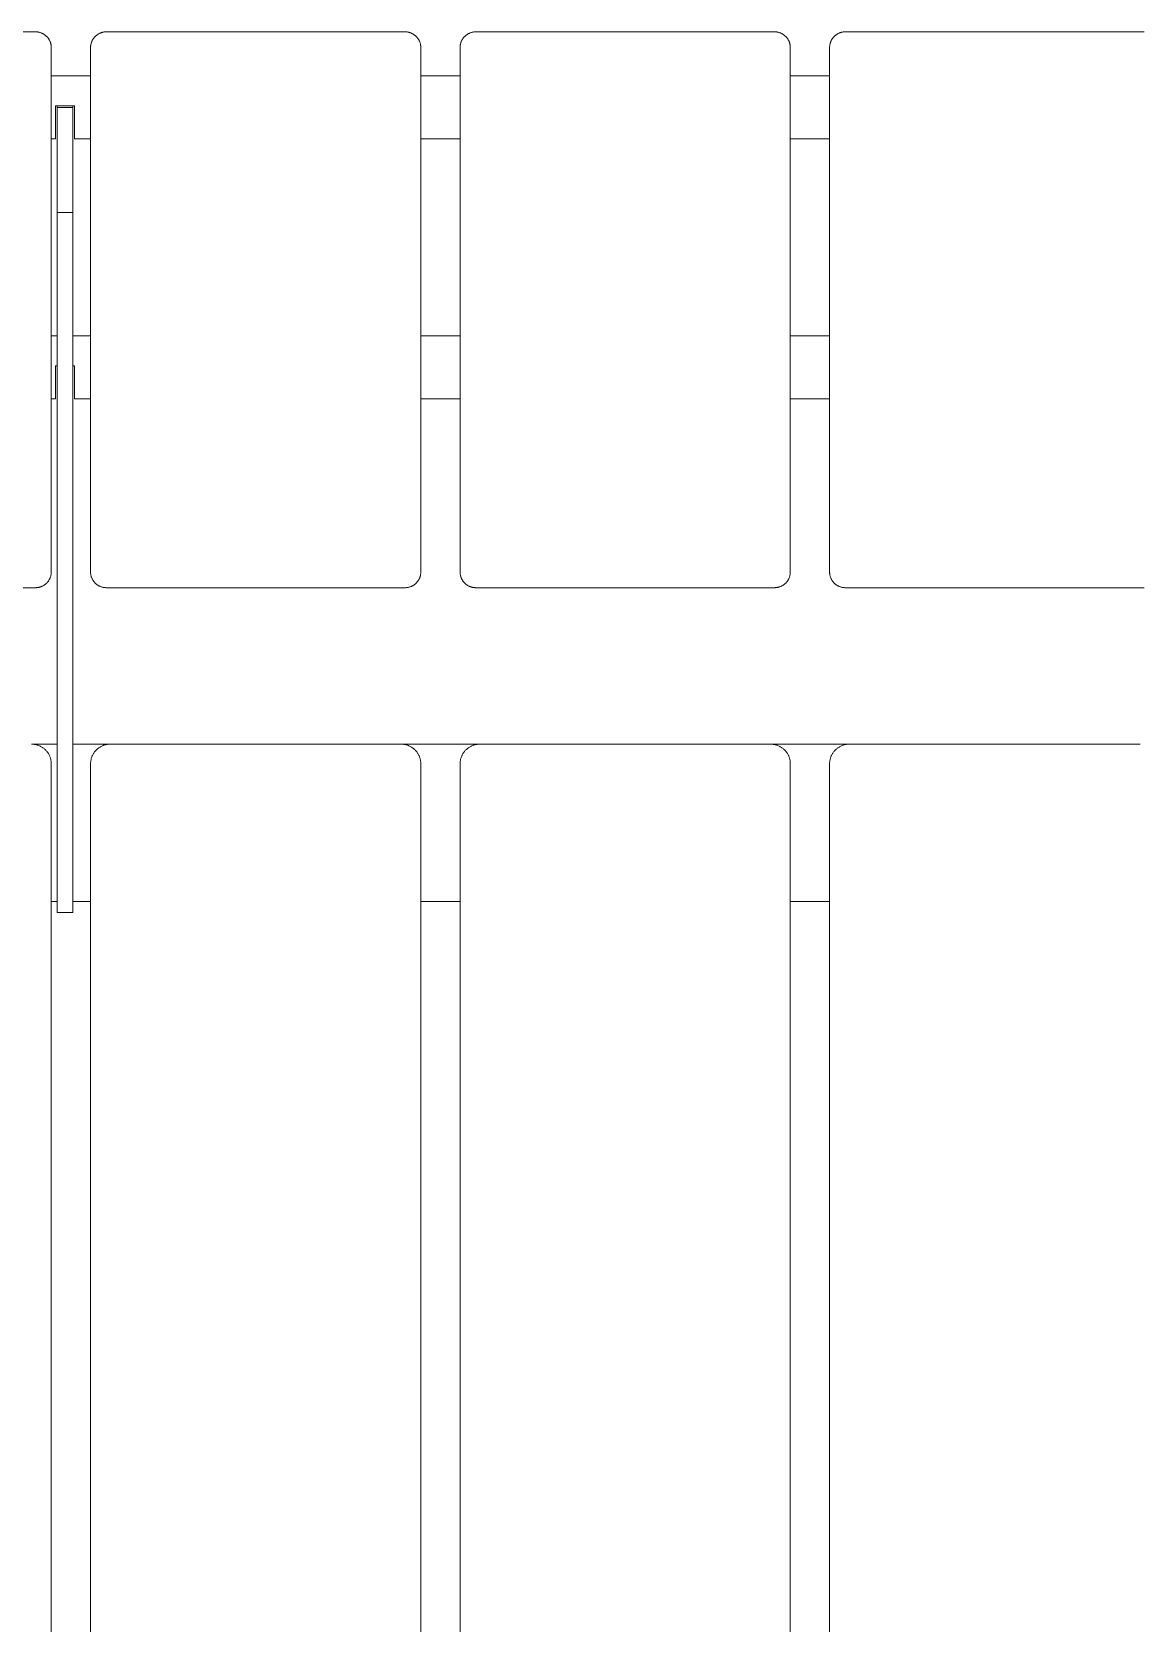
# Model space of a CAD drawing. Header units: millimetres. Extents: x -402 to 3954, y -41 to 3282.
# Drawn here: x 461.7 to 743.6, y 1479.3 to 1884.1 of the extents above; entities that cross this region are included whole.
import ezdxf

# ---------------------------------------------------------------- set-up
doc = ezdxf.new("R2010")
doc.units = ezdxf.units.MM
doc.layers.add('ZANO_R', color=7, linetype='Continuous', lineweight=0)

msp = doc.modelspace()

# ---------------------------------------------------------------- linework, layer by layer
at = {"layer": 'ZANO_R'}
for p, q in [((386.63, 1884.13), (462.63, 1884.13)), ((462.63, 1884.13), (462.77, 1884.13)), ((462.77, 1884.13), (462.9, 1884.12)), ((462.9, 1884.12), (463.04, 1884.11)), ((463.04, 1884.11), (463.18, 1884.1)), ((463.18, 1884.1), (463.31, 1884.07)), ((463.31, 1884.07), (463.45, 1884.05)), ((463.45, 1884.05), (463.58, 1884.02)), ((463.58, 1884.02), (463.71, 1883.98)), ((463.71, 1883.98), (463.84, 1883.94)), ((463.84, 1883.94), (463.97, 1883.9)), ((463.97, 1883.9), (464.1, 1883.85)), ((464.1, 1883.85), (464.23, 1883.8)), ((464.23, 1883.8), (464.35, 1883.74)), ((464.35, 1883.74), (464.47, 1883.68)), ((464.47, 1883.68), (464.59, 1883.62)), ((464.59, 1883.62), (464.71, 1883.55)), ((464.71, 1883.55), (464.83, 1883.48)), ((464.83, 1883.48), (464.94, 1883.4)), ((464.94, 1883.4), (465.05, 1883.32)), ((465.05, 1883.32), (465.16, 1883.24)), ((465.16, 1883.24), (465.26, 1883.15)), ((465.26, 1883.15), (465.36, 1883.06)), ((465.36, 1883.06), (465.46, 1882.96)), ((465.46, 1882.96), (465.55, 1882.86)), ((465.55, 1882.86), (465.65, 1882.76)), ((465.65, 1882.76), (465.73, 1882.66)), ((465.73, 1882.66), (465.82, 1882.55)), ((465.82, 1882.55), (465.9, 1882.44)), ((477.36, 1882.44), (477.44, 1882.55)), ((477.44, 1882.55), (477.53, 1882.66)), ((477.53, 1882.66), (477.62, 1882.76)), ((477.62, 1882.76), (477.71, 1882.86)), ((477.71, 1882.86), (477.8, 1882.96)), ((477.8, 1882.96), (477.9, 1883.06)), ((477.9, 1883.06), (478, 1883.15)), ((478, 1883.15), (478.11, 1883.24)), ((478.11, 1883.24), (478.21, 1883.32)), ((478.21, 1883.32), (478.32, 1883.4)), ((478.32, 1883.4), (478.44, 1883.48)), ((478.44, 1883.48), (478.55, 1883.55)), ((478.55, 1883.55), (478.67, 1883.62)), ((478.67, 1883.62), (478.79, 1883.68)), ((478.79, 1883.68), (478.91, 1883.74)), ((478.91, 1883.74), (479.04, 1883.8)), ((479.04, 1883.8), (479.16, 1883.85)), ((479.16, 1883.85), (479.29, 1883.9)), ((479.29, 1883.9), (479.42, 1883.94)), ((479.42, 1883.94), (479.55, 1883.98)), ((479.55, 1883.98), (479.68, 1884.02)), ((479.68, 1884.02), (479.82, 1884.05)), ((479.82, 1884.05), (479.95, 1884.07)), ((479.95, 1884.07), (480.09, 1884.1)), ((480.09, 1884.1), (480.22, 1884.11)), ((480.22, 1884.11), (480.36, 1884.12)), ((480.36, 1884.12), (480.49, 1884.13)), ((480.49, 1884.13), (480.63, 1884.13)), ((480.63, 1884.13), (556.63, 1884.13)), ((556.63, 1884.13), (556.77, 1884.13)), ((556.77, 1884.13), (556.9, 1884.12)), ((556.9, 1884.12), (557.04, 1884.11)), ((557.04, 1884.11), (557.18, 1884.1)), ((557.18, 1884.1), (557.31, 1884.07)), ((557.31, 1884.07), (557.45, 1884.05)), ((557.45, 1884.05), (557.58, 1884.02)), ((557.58, 1884.02), (557.71, 1883.98)), ((557.71, 1883.98), (557.84, 1883.94)), ((557.84, 1883.94), (557.97, 1883.9)), ((557.97, 1883.9), (558.1, 1883.85)), ((558.1, 1883.85), (558.23, 1883.8)), ((558.23, 1883.8), (558.35, 1883.74)), ((558.35, 1883.74), (558.47, 1883.68)), ((558.47, 1883.68), (558.59, 1883.62)), ((558.59, 1883.62), (558.71, 1883.55)), ((558.71, 1883.55), (558.83, 1883.48)), ((558.83, 1883.48), (558.94, 1883.4)), ((558.94, 1883.4), (559.05, 1883.32)), ((559.05, 1883.32), (559.16, 1883.24)), ((559.16, 1883.24), (559.26, 1883.15)), ((559.26, 1883.15), (559.36, 1883.06)), ((559.36, 1883.06), (559.46, 1882.96)), ((559.46, 1882.96), (559.55, 1882.86)), ((559.55, 1882.86), (559.65, 1882.76)), ((559.65, 1882.76), (559.73, 1882.66)), ((559.73, 1882.66), (559.82, 1882.55)), ((559.82, 1882.55), (559.9, 1882.44)), ((571.36, 1882.44), (571.44, 1882.55)), ((571.44, 1882.55), (571.53, 1882.66)), ((571.53, 1882.66), (571.62, 1882.76)), ((571.62, 1882.76), (571.71, 1882.86)), ((571.71, 1882.86), (571.8, 1882.96)), ((571.8, 1882.96), (571.9, 1883.06)), ((571.9, 1883.06), (572, 1883.15)), ((572, 1883.15), (572.11, 1883.24)), ((572.11, 1883.24), (572.21, 1883.32)), ((572.21, 1883.32), (572.32, 1883.4)), ((572.32, 1883.4), (572.44, 1883.48)), ((572.44, 1883.48), (572.55, 1883.55)), ((572.55, 1883.55), (572.67, 1883.62)), ((572.67, 1883.62), (572.79, 1883.68)), ((572.79, 1883.68), (572.91, 1883.74)), ((572.91, 1883.74), (573.04, 1883.8)), ((573.04, 1883.8), (573.16, 1883.85)), ((573.16, 1883.85), (573.29, 1883.9)), ((573.29, 1883.9), (573.42, 1883.94)), ((573.42, 1883.94), (573.55, 1883.98)), ((573.55, 1883.98), (573.68, 1884.02)), ((573.68, 1884.02), (573.82, 1884.05)), ((573.82, 1884.05), (573.95, 1884.07)), ((573.95, 1884.07), (574.09, 1884.1)), ((574.09, 1884.1), (574.22, 1884.11)), ((574.22, 1884.11), (574.36, 1884.12)), ((574.36, 1884.12), (574.49, 1884.13)), ((574.49, 1884.13), (574.63, 1884.13)), ((574.63, 1884.13), (650.63, 1884.13)), ((650.63, 1884.13), (650.77, 1884.13)), ((650.77, 1884.13), (650.9, 1884.12)), ((650.9, 1884.12), (651.04, 1884.11)), ((651.04, 1884.11), (651.18, 1884.1)), ((651.18, 1884.1), (651.31, 1884.07)), ((651.31, 1884.07), (651.45, 1884.05)), ((651.45, 1884.05), (651.58, 1884.02)), ((651.58, 1884.02), (651.71, 1883.98)), ((651.71, 1883.98), (651.84, 1883.94)), ((651.84, 1883.94), (651.97, 1883.9)), ((651.97, 1883.9), (652.1, 1883.85)), ((652.1, 1883.85), (652.23, 1883.8)), ((652.23, 1883.8), (652.35, 1883.74)), ((652.35, 1883.74), (652.47, 1883.68)), ((652.47, 1883.68), (652.59, 1883.62)), ((652.59, 1883.62), (652.71, 1883.55)), ((652.71, 1883.55), (652.83, 1883.48)), ((652.83, 1883.48), (652.94, 1883.4)), ((652.94, 1883.4), (653.05, 1883.32)), ((653.05, 1883.32), (653.16, 1883.24)), ((653.16, 1883.24), (653.26, 1883.15)), ((653.26, 1883.15), (653.36, 1883.06)), ((653.36, 1883.06), (653.46, 1882.96)), ((653.46, 1882.96), (653.55, 1882.86)), ((653.55, 1882.86), (653.65, 1882.76)), ((653.65, 1882.76), (653.73, 1882.66)), ((653.73, 1882.66), (653.82, 1882.55)), ((653.82, 1882.55), (653.9, 1882.44)), ((665.36, 1882.44), (665.44, 1882.55)), ((665.44, 1882.55), (665.53, 1882.66)), ((665.53, 1882.66), (665.62, 1882.76)), ((665.62, 1882.76), (665.71, 1882.86)), ((665.71, 1882.86), (665.8, 1882.96)), ((665.8, 1882.96), (665.9, 1883.06)), ((665.9, 1883.06), (666, 1883.15)), ((666, 1883.15), (666.11, 1883.24)), ((666.11, 1883.24), (666.21, 1883.32)), ((666.21, 1883.32), (666.32, 1883.4)), ((666.32, 1883.4), (666.44, 1883.48)), ((666.44, 1883.48), (666.55, 1883.55)), ((666.55, 1883.55), (666.67, 1883.62)), ((666.67, 1883.62), (666.79, 1883.68)), ((666.79, 1883.68), (666.91, 1883.74)), ((666.91, 1883.74), (667.04, 1883.8)), ((667.04, 1883.8), (667.16, 1883.85)), ((667.16, 1883.85), (667.29, 1883.9)), ((667.29, 1883.9), (667.42, 1883.94)), ((667.42, 1883.94), (667.55, 1883.98)), ((667.55, 1883.98), (667.68, 1884.02)), ((667.68, 1884.02), (667.82, 1884.05)), ((667.82, 1884.05), (667.95, 1884.07)), ((667.95, 1884.07), (668.09, 1884.1)), ((668.09, 1884.1), (668.22, 1884.11)), ((668.22, 1884.11), (668.36, 1884.12)), ((668.36, 1884.12), (668.49, 1884.13)), ((668.49, 1884.13), (668.63, 1884.13)), ((668.63, 1884.13), (744.63, 1884.13)), ((465.9, 1882.44), (465.98, 1882.33)), ((465.98, 1882.33), (466.05, 1882.21)), ((466.05, 1882.21), (466.12, 1882.09)), ((466.12, 1882.09), (466.18, 1881.97)), ((466.18, 1881.97), (466.24, 1881.85)), ((466.24, 1881.85), (466.3, 1881.73)), ((466.3, 1881.73), (466.35, 1881.6)), ((466.35, 1881.6), (466.4, 1881.47)), ((466.4, 1881.47), (466.44, 1881.34)), ((466.44, 1881.34), (466.48, 1881.21)), ((466.48, 1881.21), (466.52, 1881.08)), ((466.52, 1881.08), (466.55, 1880.95)), ((466.55, 1880.95), (466.57, 1880.81)), ((466.57, 1880.81), (466.59, 1880.68)), ((466.59, 1880.68), (466.61, 1880.54)), ((466.61, 1880.54), (466.62, 1880.41)), ((466.62, 1880.41), (466.63, 1880.27)), ((466.63, 1880.27), (466.63, 1880.13)), ((466.63, 1848.21), (466.63, 1880.13)), ((476.63, 1880.27), (476.64, 1880.41)), ((476.63, 1880.13), (476.63, 1880.27)), ((476.63, 1880.13), (476.63, 1848.21)), ((476.64, 1880.41), (476.65, 1880.54)), ((476.65, 1880.54), (476.67, 1880.68)), ((476.67, 1880.68), (476.69, 1880.81)), ((476.69, 1880.81), (476.72, 1880.95)), ((476.72, 1880.95), (476.75, 1881.08)), ((476.75, 1881.08), (476.78, 1881.21)), ((476.78, 1881.21), (476.82, 1881.34)), ((476.82, 1881.34), (476.86, 1881.47)), ((476.86, 1881.47), (476.91, 1881.6)), ((476.91, 1881.6), (476.96, 1881.73)), ((476.96, 1881.73), (477.02, 1881.85)), ((477.02, 1881.85), (477.08, 1881.97)), ((477.08, 1881.97), (477.14, 1882.09)), ((477.14, 1882.09), (477.21, 1882.21)), ((477.21, 1882.21), (477.29, 1882.33)), ((477.29, 1882.33), (477.36, 1882.44)), ((559.9, 1882.44), (559.98, 1882.33)), ((559.98, 1882.33), (560.05, 1882.21)), ((560.05, 1882.21), (560.12, 1882.09)), ((560.12, 1882.09), (560.18, 1881.97)), ((560.18, 1881.97), (560.24, 1881.85)), ((560.24, 1881.85), (560.3, 1881.73)), ((560.3, 1881.73), (560.35, 1881.6)), ((560.35, 1881.6), (560.4, 1881.47)), ((560.4, 1881.47), (560.44, 1881.34)), ((560.44, 1881.34), (560.48, 1881.21)), ((560.48, 1881.21), (560.52, 1881.08)), ((560.52, 1881.08), (560.55, 1880.95)), ((560.55, 1880.95), (560.57, 1880.81)), ((560.57, 1880.81), (560.59, 1880.68)), ((560.59, 1880.68), (560.61, 1880.54)), ((560.61, 1880.54), (560.62, 1880.41)), ((560.62, 1880.41), (560.63, 1880.27)), ((560.63, 1880.27), (560.63, 1880.13)), ((560.63, 1848.21), (560.63, 1880.13)), ((570.63, 1880.27), (570.64, 1880.41)), ((570.63, 1880.13), (570.63, 1880.27)), ((570.63, 1880.13), (570.63, 1848.21)), ((570.64, 1880.41), (570.65, 1880.54)), ((570.65, 1880.54), (570.67, 1880.68)), ((570.67, 1880.68), (570.69, 1880.81)), ((570.69, 1880.81), (570.72, 1880.95)), ((570.72, 1880.95), (570.75, 1881.08)), ((570.75, 1881.08), (570.78, 1881.21)), ((570.78, 1881.21), (570.82, 1881.34)), ((570.82, 1881.34), (570.86, 1881.47)), ((570.86, 1881.47), (570.91, 1881.6)), ((570.91, 1881.6), (570.96, 1881.73)), ((570.96, 1881.73), (571.02, 1881.85)), ((571.02, 1881.85), (571.08, 1881.97)), ((571.08, 1881.97), (571.14, 1882.09)), ((571.14, 1882.09), (571.21, 1882.21)), ((571.21, 1882.21), (571.29, 1882.33)), ((571.29, 1882.33), (571.36, 1882.44)), ((653.9, 1882.44), (653.98, 1882.33)), ((653.98, 1882.33), (654.05, 1882.21)), ((654.05, 1882.21), (654.12, 1882.09)), ((654.12, 1882.09), (654.18, 1881.97)), ((654.18, 1881.97), (654.24, 1881.85)), ((654.24, 1881.85), (654.3, 1881.73)), ((654.3, 1881.73), (654.35, 1881.6)), ((654.35, 1881.6), (654.4, 1881.47)), ((654.4, 1881.47), (654.44, 1881.34)), ((654.44, 1881.34), (654.48, 1881.21)), ((654.48, 1881.21), (654.52, 1881.08)), ((654.52, 1881.08), (654.55, 1880.95)), ((654.55, 1880.95), (654.57, 1880.81)), ((654.57, 1880.81), (654.59, 1880.68)), ((654.59, 1880.68), (654.61, 1880.54)), ((654.61, 1880.54), (654.62, 1880.41)), ((654.62, 1880.41), (654.63, 1880.27)), ((654.63, 1880.27), (654.63, 1880.13)), ((654.63, 1848.21), (654.63, 1880.13)), ((664.63, 1880.27), (664.64, 1880.41)), ((664.63, 1880.13), (664.63, 1880.27)), ((664.63, 1880.13), (664.63, 1848.21)), ((664.64, 1880.41), (664.65, 1880.54)), ((664.65, 1880.54), (664.67, 1880.68)), ((664.67, 1880.68), (664.69, 1880.81)), ((664.69, 1880.81), (664.72, 1880.95)), ((664.72, 1880.95), (664.75, 1881.08)), ((664.75, 1881.08), (664.78, 1881.21)), ((664.78, 1881.21), (664.82, 1881.34)), ((664.82, 1881.34), (664.86, 1881.47)), ((664.86, 1881.47), (664.91, 1881.6)), ((664.91, 1881.6), (664.96, 1881.73)), ((664.96, 1881.73), (665.02, 1881.85)), ((665.02, 1881.85), (665.08, 1881.97)), ((665.08, 1881.97), (665.14, 1882.09)), ((665.14, 1882.09), (665.21, 1882.21)), ((665.21, 1882.21), (665.29, 1882.33)), ((665.29, 1882.33), (665.36, 1882.44)), ((476.63, 1872.9), (466.63, 1872.9)), ((570.63, 1872.9), (560.63, 1872.9)), ((664.63, 1872.9), (654.63, 1872.9)), ((467.73, 1856.9), (467.73, 1865.3)), ((467.73, 1865.3), (472.53, 1865.3)), ((467.73, 1865.28), (472.53, 1865.28)), ((468.13, 1864.9), (468.13, 1865.28)), ((468.13, 1838.14), (468.13, 1864.9)), ((472.13, 1864.9), (468.13, 1864.9)), ((472.13, 1864.9), (472.13, 1865.28)), ((472.13, 1838.14), (472.13, 1864.9)), ((472.53, 1865.3), (472.53, 1856.9)), ((466.63, 1856.9), (467.73, 1856.9)), ((467.73, 1856.88), (466.63, 1856.88)), ((467.73, 1856.9), (467.73, 1856.88)), ((472.53, 1856.88), (472.53, 1856.9)), ((472.53, 1856.9), (476.63, 1856.9)), ((476.63, 1856.88), (472.53, 1856.88)), ((560.63, 1856.9), (570.63, 1856.9)), ((570.63, 1856.88), (560.63, 1856.88)), ((654.63, 1856.9), (664.63, 1856.9)), ((664.63, 1856.88), (654.63, 1856.88)), ((466.63, 1746.72), (466.63, 1848.21)), ((476.63, 1848.21), (476.63, 1746.72)), ((560.63, 1746.72), (560.63, 1848.21)), ((570.63, 1848.21), (570.63, 1746.72)), ((654.63, 1746.72), (654.63, 1848.21)), ((664.63, 1848.21), (664.63, 1746.72)), ((468.13, 1838.14), (472.13, 1838.14)), ((468.13, 1717.36), (468.13, 1838.14)), ((472.13, 1717.36), (472.13, 1838.14)), ((468.13, 1806.76), (466.63, 1806.76)), ((476.63, 1806.76), (472.13, 1806.76)), ((570.63, 1806.76), (560.63, 1806.76)), ((664.63, 1806.76), (654.63, 1806.76)), ((467.73, 1790.76), (467.73, 1799.16)), ((467.73, 1799.16), (468.13, 1799.16)), ((467.73, 1799.13), (468.13, 1799.13)), ((472.13, 1799.16), (472.53, 1799.16)), ((472.13, 1799.13), (472.53, 1799.13)), ((472.53, 1799.16), (472.53, 1790.76)), ((466.63, 1790.76), (467.73, 1790.76)), ((467.73, 1790.73), (466.63, 1790.73)), ((467.73, 1790.76), (467.73, 1790.73)), ((472.53, 1790.73), (472.53, 1790.76)), ((472.53, 1790.76), (476.63, 1790.76)), ((476.63, 1790.73), (472.53, 1790.73)), ((560.63, 1790.76), (570.63, 1790.76)), ((570.63, 1790.73), (560.63, 1790.73)), ((654.63, 1790.76), (664.63, 1790.76)), ((664.63, 1790.73), (654.63, 1790.73)), ((466.24, 1745), (466.18, 1744.88)), ((466.3, 1745.13), (466.24, 1745)), ((466.35, 1745.25), (466.3, 1745.13)), ((466.4, 1745.38), (466.35, 1745.25)), ((466.44, 1745.51), (466.4, 1745.38)), ((466.48, 1745.64), (466.44, 1745.51)), ((466.52, 1745.77), (466.48, 1745.64)), ((466.55, 1745.91), (466.52, 1745.77)), ((466.57, 1746.04), (466.55, 1745.91)), ((466.59, 1746.18), (466.57, 1746.04)), ((466.61, 1746.31), (466.59, 1746.18)), ((466.62, 1746.45), (466.61, 1746.31)), ((466.63, 1746.58), (466.62, 1746.45)), ((466.63, 1746.72), (466.63, 1746.58)), ((476.63, 1746.58), (476.63, 1746.72)), ((476.64, 1746.45), (476.63, 1746.58)), ((476.65, 1746.31), (476.64, 1746.45)), ((476.67, 1746.18), (476.65, 1746.31)), ((476.69, 1746.04), (476.67, 1746.18)), ((476.72, 1745.91), (476.69, 1746.04)), ((476.75, 1745.77), (476.72, 1745.91)), ((476.78, 1745.64), (476.75, 1745.77)), ((476.82, 1745.51), (476.78, 1745.64)), ((476.86, 1745.38), (476.82, 1745.51)), ((476.91, 1745.25), (476.86, 1745.38)), ((476.96, 1745.13), (476.91, 1745.25)), ((477.02, 1745), (476.96, 1745.13)), ((477.08, 1744.88), (477.02, 1745)), ((560.24, 1745), (560.18, 1744.88)), ((560.3, 1745.13), (560.24, 1745)), ((560.35, 1745.25), (560.3, 1745.13)), ((560.4, 1745.38), (560.35, 1745.25)), ((560.44, 1745.51), (560.4, 1745.38)), ((560.48, 1745.64), (560.44, 1745.51)), ((560.52, 1745.77), (560.48, 1745.64)), ((560.55, 1745.91), (560.52, 1745.77)), ((560.57, 1746.04), (560.55, 1745.91)), ((560.59, 1746.18), (560.57, 1746.04)), ((560.61, 1746.31), (560.59, 1746.18)), ((560.62, 1746.45), (560.61, 1746.31)), ((560.63, 1746.58), (560.62, 1746.45)), ((560.63, 1746.72), (560.63, 1746.58)), ((570.63, 1746.58), (570.63, 1746.72)), ((570.64, 1746.45), (570.63, 1746.58)), ((570.65, 1746.31), (570.64, 1746.45)), ((570.67, 1746.18), (570.65, 1746.31)), ((570.69, 1746.04), (570.67, 1746.18)), ((570.72, 1745.91), (570.69, 1746.04)), ((570.75, 1745.77), (570.72, 1745.91)), ((570.78, 1745.64), (570.75, 1745.77)), ((570.82, 1745.51), (570.78, 1745.64)), ((570.86, 1745.38), (570.82, 1745.51)), ((570.91, 1745.25), (570.86, 1745.38)), ((570.96, 1745.13), (570.91, 1745.25)), ((571.02, 1745), (570.96, 1745.13)), ((571.08, 1744.88), (571.02, 1745)), ((654.24, 1745), (654.18, 1744.88)), ((654.3, 1745.13), (654.24, 1745)), ((654.35, 1745.25), (654.3, 1745.13)), ((654.4, 1745.38), (654.35, 1745.25)), ((654.44, 1745.51), (654.4, 1745.38)), ((654.48, 1745.64), (654.44, 1745.51)), ((654.52, 1745.77), (654.48, 1745.64)), ((654.55, 1745.91), (654.52, 1745.77)), ((654.57, 1746.04), (654.55, 1745.91)), ((654.59, 1746.18), (654.57, 1746.04)), ((654.61, 1746.31), (654.59, 1746.18)), ((654.62, 1746.45), (654.61, 1746.31)), ((654.63, 1746.58), (654.62, 1746.45)), ((654.63, 1746.72), (654.63, 1746.58)), ((664.63, 1746.58), (664.63, 1746.72)), ((664.64, 1746.45), (664.63, 1746.58)), ((664.65, 1746.31), (664.64, 1746.45)), ((664.67, 1746.18), (664.65, 1746.31)), ((664.69, 1746.04), (664.67, 1746.18)), ((664.72, 1745.91), (664.69, 1746.04)), ((664.75, 1745.77), (664.72, 1745.91)), ((664.78, 1745.64), (664.75, 1745.77)), ((664.82, 1745.51), (664.78, 1745.64)), ((664.86, 1745.38), (664.82, 1745.51)), ((664.91, 1745.25), (664.86, 1745.38)), ((664.96, 1745.13), (664.91, 1745.25)), ((665.02, 1745), (664.96, 1745.13)), ((665.08, 1744.88), (665.02, 1745)), ((462.63, 1742.72), (386.63, 1742.72)), ((462.77, 1742.72), (462.63, 1742.72)), ((462.9, 1742.73), (462.77, 1742.72)), ((463.04, 1742.74), (462.9, 1742.73)), ((463.18, 1742.76), (463.04, 1742.74)), ((463.31, 1742.78), (463.18, 1742.76)), ((463.45, 1742.8), (463.31, 1742.78)), ((463.58, 1742.83), (463.45, 1742.8)), ((463.71, 1742.87), (463.58, 1742.83)), ((463.84, 1742.91), (463.71, 1742.87)), ((463.97, 1742.95), (463.84, 1742.91)), ((464.1, 1743), (463.97, 1742.95)), ((464.23, 1743.05), (464.1, 1743)), ((464.35, 1743.11), (464.23, 1743.05)), ((464.47, 1743.17), (464.35, 1743.11)), ((464.59, 1743.23), (464.47, 1743.17)), ((464.71, 1743.3), (464.59, 1743.23)), ((464.83, 1743.38), (464.71, 1743.3)), ((464.94, 1743.45), (464.83, 1743.38)), ((465.05, 1743.53), (464.94, 1743.45)), ((465.16, 1743.62), (465.05, 1743.53)), ((465.26, 1743.71), (465.16, 1743.62)), ((465.36, 1743.8), (465.26, 1743.71)), ((465.46, 1743.89), (465.36, 1743.8)), ((465.55, 1743.99), (465.46, 1743.89)), ((465.65, 1744.09), (465.55, 1743.99)), ((465.73, 1744.2), (465.65, 1744.09)), ((465.82, 1744.3), (465.73, 1744.2)), ((465.9, 1744.41), (465.82, 1744.3)), ((465.98, 1744.53), (465.9, 1744.41)), ((466.05, 1744.64), (465.98, 1744.53)), ((466.12, 1744.76), (466.05, 1744.64)), ((466.18, 1744.88), (466.12, 1744.76)), ((477.14, 1744.76), (477.08, 1744.88)), ((477.21, 1744.64), (477.14, 1744.76)), ((477.29, 1744.53), (477.21, 1744.64)), ((477.36, 1744.41), (477.29, 1744.53)), ((477.44, 1744.3), (477.36, 1744.41)), ((477.53, 1744.2), (477.44, 1744.3)), ((477.62, 1744.09), (477.53, 1744.2)), ((477.71, 1743.99), (477.62, 1744.09)), ((477.8, 1743.89), (477.71, 1743.99)), ((477.9, 1743.8), (477.8, 1743.89)), ((478, 1743.71), (477.9, 1743.8)), ((478.11, 1743.62), (478, 1743.71)), ((478.21, 1743.53), (478.11, 1743.62)), ((478.32, 1743.45), (478.21, 1743.53)), ((478.44, 1743.38), (478.32, 1743.45)), ((478.55, 1743.3), (478.44, 1743.38)), ((478.67, 1743.23), (478.55, 1743.3)), ((478.79, 1743.17), (478.67, 1743.23)), ((478.91, 1743.11), (478.79, 1743.17)), ((479.04, 1743.05), (478.91, 1743.11)), ((479.16, 1743), (479.04, 1743.05)), ((479.29, 1742.95), (479.16, 1743)), ((479.42, 1742.91), (479.29, 1742.95)), ((479.55, 1742.87), (479.42, 1742.91)), ((479.68, 1742.83), (479.55, 1742.87)), ((479.82, 1742.8), (479.68, 1742.83)), ((479.95, 1742.78), (479.82, 1742.8)), ((480.09, 1742.76), (479.95, 1742.78)), ((480.22, 1742.74), (480.09, 1742.76)), ((480.36, 1742.73), (480.22, 1742.74)), ((480.49, 1742.72), (480.36, 1742.73)), ((480.63, 1742.72), (480.49, 1742.72)), ((556.63, 1742.72), (480.63, 1742.72)), ((556.77, 1742.72), (556.63, 1742.72)), ((556.9, 1742.73), (556.77, 1742.72)), ((557.04, 1742.74), (556.9, 1742.73)), ((557.18, 1742.76), (557.04, 1742.74)), ((557.31, 1742.78), (557.18, 1742.76)), ((557.45, 1742.8), (557.31, 1742.78)), ((557.58, 1742.83), (557.45, 1742.8)), ((557.71, 1742.87), (557.58, 1742.83)), ((557.84, 1742.91), (557.71, 1742.87)), ((557.97, 1742.95), (557.84, 1742.91)), ((558.1, 1743), (557.97, 1742.95)), ((558.23, 1743.05), (558.1, 1743)), ((558.35, 1743.11), (558.23, 1743.05)), ((558.47, 1743.17), (558.35, 1743.11)), ((558.59, 1743.23), (558.47, 1743.17)), ((558.71, 1743.3), (558.59, 1743.23)), ((558.83, 1743.38), (558.71, 1743.3)), ((558.94, 1743.45), (558.83, 1743.38)), ((559.05, 1743.53), (558.94, 1743.45)), ((559.16, 1743.62), (559.05, 1743.53)), ((559.26, 1743.71), (559.16, 1743.62)), ((559.36, 1743.8), (559.26, 1743.71)), ((559.46, 1743.89), (559.36, 1743.8)), ((559.55, 1743.99), (559.46, 1743.89)), ((559.65, 1744.09), (559.55, 1743.99)), ((559.73, 1744.2), (559.65, 1744.09)), ((559.82, 1744.3), (559.73, 1744.2)), ((559.9, 1744.41), (559.82, 1744.3)), ((559.98, 1744.53), (559.9, 1744.41)), ((560.05, 1744.64), (559.98, 1744.53)), ((560.12, 1744.76), (560.05, 1744.64)), ((560.18, 1744.88), (560.12, 1744.76)), ((571.14, 1744.76), (571.08, 1744.88)), ((571.21, 1744.64), (571.14, 1744.76)), ((571.29, 1744.53), (571.21, 1744.64)), ((571.36, 1744.41), (571.29, 1744.53)), ((571.44, 1744.3), (571.36, 1744.41)), ((571.53, 1744.2), (571.44, 1744.3)), ((571.62, 1744.09), (571.53, 1744.2)), ((571.71, 1743.99), (571.62, 1744.09)), ((571.8, 1743.89), (571.71, 1743.99)), ((571.9, 1743.8), (571.8, 1743.89)), ((572, 1743.71), (571.9, 1743.8)), ((572.11, 1743.62), (572, 1743.71)), ((572.21, 1743.53), (572.11, 1743.62)), ((572.32, 1743.45), (572.21, 1743.53)), ((572.44, 1743.38), (572.32, 1743.45)), ((572.55, 1743.3), (572.44, 1743.38)), ((572.67, 1743.23), (572.55, 1743.3)), ((572.79, 1743.17), (572.67, 1743.23)), ((572.91, 1743.11), (572.79, 1743.17)), ((573.04, 1743.05), (572.91, 1743.11)), ((573.16, 1743), (573.04, 1743.05)), ((573.29, 1742.95), (573.16, 1743)), ((573.42, 1742.91), (573.29, 1742.95)), ((573.55, 1742.87), (573.42, 1742.91)), ((573.68, 1742.83), (573.55, 1742.87)), ((573.82, 1742.8), (573.68, 1742.83)), ((573.95, 1742.78), (573.82, 1742.8)), ((574.09, 1742.76), (573.95, 1742.78)), ((574.22, 1742.74), (574.09, 1742.76)), ((574.36, 1742.73), (574.22, 1742.74)), ((574.49, 1742.72), (574.36, 1742.73)), ((574.63, 1742.72), (574.49, 1742.72)), ((650.63, 1742.72), (574.63, 1742.72)), ((650.77, 1742.72), (650.63, 1742.72)), ((650.9, 1742.73), (650.77, 1742.72)), ((651.04, 1742.74), (650.9, 1742.73)), ((651.18, 1742.76), (651.04, 1742.74)), ((651.31, 1742.78), (651.18, 1742.76)), ((651.45, 1742.8), (651.31, 1742.78)), ((651.58, 1742.83), (651.45, 1742.8)), ((651.71, 1742.87), (651.58, 1742.83)), ((651.84, 1742.91), (651.71, 1742.87)), ((651.97, 1742.95), (651.84, 1742.91)), ((652.1, 1743), (651.97, 1742.95)), ((652.23, 1743.05), (652.1, 1743)), ((652.35, 1743.11), (652.23, 1743.05)), ((652.47, 1743.17), (652.35, 1743.11)), ((652.59, 1743.23), (652.47, 1743.17)), ((652.71, 1743.3), (652.59, 1743.23)), ((652.83, 1743.38), (652.71, 1743.3)), ((652.94, 1743.45), (652.83, 1743.38)), ((653.05, 1743.53), (652.94, 1743.45)), ((653.16, 1743.62), (653.05, 1743.53)), ((653.26, 1743.71), (653.16, 1743.62)), ((653.36, 1743.8), (653.26, 1743.71)), ((653.46, 1743.89), (653.36, 1743.8)), ((653.55, 1743.99), (653.46, 1743.89)), ((653.65, 1744.09), (653.55, 1743.99)), ((653.73, 1744.2), (653.65, 1744.09)), ((653.82, 1744.3), (653.73, 1744.2)), ((653.9, 1744.41), (653.82, 1744.3)), ((653.98, 1744.53), (653.9, 1744.41)), ((654.05, 1744.64), (653.98, 1744.53)), ((654.12, 1744.76), (654.05, 1744.64)), ((654.18, 1744.88), (654.12, 1744.76)), ((665.14, 1744.76), (665.08, 1744.88)), ((665.21, 1744.64), (665.14, 1744.76)), ((665.29, 1744.53), (665.21, 1744.64)), ((665.36, 1744.41), (665.29, 1744.53)), ((665.44, 1744.3), (665.36, 1744.41)), ((665.53, 1744.2), (665.44, 1744.3)), ((665.62, 1744.09), (665.53, 1744.2)), ((665.71, 1743.99), (665.62, 1744.09)), ((665.8, 1743.89), (665.71, 1743.99)), ((665.9, 1743.8), (665.8, 1743.89)), ((666, 1743.71), (665.9, 1743.8)), ((666.11, 1743.62), (666, 1743.71)), ((666.21, 1743.53), (666.11, 1743.62)), ((666.32, 1743.45), (666.21, 1743.53)), ((666.44, 1743.38), (666.32, 1743.45)), ((666.55, 1743.3), (666.44, 1743.38)), ((666.67, 1743.23), (666.55, 1743.3)), ((666.79, 1743.17), (666.67, 1743.23)), ((666.91, 1743.11), (666.79, 1743.17)), ((667.04, 1743.05), (666.91, 1743.11)), ((667.16, 1743), (667.04, 1743.05)), ((667.29, 1742.95), (667.16, 1743)), ((667.42, 1742.91), (667.29, 1742.95)), ((667.55, 1742.87), (667.42, 1742.91)), ((667.68, 1742.83), (667.55, 1742.87)), ((667.82, 1742.8), (667.68, 1742.83)), ((667.95, 1742.78), (667.82, 1742.8)), ((668.09, 1742.76), (667.95, 1742.78)), ((668.22, 1742.74), (668.09, 1742.76)), ((668.36, 1742.73), (668.22, 1742.74)), ((668.49, 1742.72), (668.36, 1742.73)), ((668.63, 1742.72), (668.49, 1742.72)), ((744.63, 1742.72), (668.63, 1742.72)), ((468.13, 1712.64), (468.13, 1717.36)), ((472.13, 1712.64), (472.13, 1717.36)), ((468.13, 1686.26), (468.13, 1712.64)), ((472.13, 1686.26), (472.13, 1712.64)), ((461.8, 1702.9), (461.63, 1702.91)), ((468.13, 1702.91), (461.74, 1702.91)), ((461.97, 1702.89), (461.8, 1702.9)), ((462.14, 1702.88), (461.97, 1702.89)), ((462.31, 1702.86), (462.14, 1702.88)), ((462.48, 1702.83), (462.31, 1702.86)), ((462.65, 1702.8), (462.48, 1702.83)), ((462.82, 1702.76), (462.65, 1702.8)), ((462.98, 1702.72), (462.82, 1702.76)), ((463.14, 1702.67), (462.98, 1702.72)), ((463.31, 1702.62), (463.14, 1702.67)), ((463.47, 1702.56), (463.31, 1702.62)), ((463.62, 1702.49), (463.47, 1702.56)), ((463.78, 1702.42), (463.62, 1702.49)), ((463.93, 1702.34), (463.78, 1702.42)), ((464.08, 1702.26), (463.93, 1702.34)), ((464.23, 1702.18), (464.08, 1702.26)), ((464.37, 1702.09), (464.23, 1702.18)), ((464.51, 1701.99), (464.37, 1702.09)), ((464.65, 1701.89), (464.51, 1701.99)), ((464.79, 1701.78), (464.65, 1701.89)), ((464.92, 1701.67), (464.79, 1701.78)), ((465.04, 1701.56), (464.92, 1701.67)), ((465.17, 1701.44), (465.04, 1701.56)), ((465.29, 1701.32), (465.17, 1701.44)), ((465.4, 1701.19), (465.29, 1701.32)), ((465.51, 1701.06), (465.4, 1701.19)), ((465.62, 1700.93), (465.51, 1701.06)), ((465.72, 1700.79), (465.62, 1700.93)), ((465.81, 1700.65), (465.72, 1700.79)), ((465.9, 1700.5), (465.81, 1700.65)), ((465.99, 1700.36), (465.9, 1700.5)), ((481.52, 1702.91), (472.13, 1702.91)), ((477.27, 1700.36), (477.36, 1700.5)), ((477.36, 1700.5), (477.45, 1700.65)), ((477.45, 1700.65), (477.55, 1700.79)), ((477.55, 1700.79), (477.65, 1700.93)), ((477.65, 1700.93), (477.75, 1701.06)), ((477.75, 1701.06), (477.86, 1701.19)), ((477.86, 1701.19), (477.98, 1701.32)), ((477.98, 1701.32), (478.1, 1701.44)), ((478.1, 1701.44), (478.22, 1701.56)), ((478.22, 1701.56), (478.35, 1701.67)), ((478.35, 1701.67), (478.48, 1701.78)), ((478.48, 1701.78), (478.61, 1701.89)), ((478.61, 1701.89), (478.75, 1701.99)), ((478.75, 1701.99), (478.89, 1702.09)), ((478.89, 1702.09), (479.03, 1702.18)), ((479.03, 1702.18), (479.18, 1702.26)), ((479.18, 1702.26), (479.33, 1702.34)), ((479.33, 1702.34), (479.48, 1702.42)), ((479.48, 1702.42), (479.64, 1702.49)), ((479.64, 1702.49), (479.8, 1702.56)), ((479.8, 1702.56), (479.96, 1702.62)), ((479.96, 1702.62), (480.12, 1702.67)), ((480.12, 1702.67), (480.28, 1702.72)), ((480.28, 1702.72), (480.45, 1702.76)), ((480.45, 1702.76), (480.61, 1702.8)), ((480.61, 1702.8), (480.78, 1702.83)), ((480.78, 1702.83), (480.95, 1702.86)), ((480.95, 1702.86), (481.12, 1702.88)), ((481.12, 1702.88), (481.29, 1702.89)), ((481.29, 1702.89), (481.46, 1702.9)), ((481.46, 1702.9), (481.63, 1702.91)), ((555.63, 1702.91), (481.63, 1702.91)), ((555.8, 1702.9), (555.63, 1702.91)), ((575.52, 1702.91), (555.74, 1702.91)), ((555.97, 1702.89), (555.8, 1702.9)), ((556.14, 1702.88), (555.97, 1702.89)), ((556.31, 1702.86), (556.14, 1702.88)), ((556.48, 1702.83), (556.31, 1702.86)), ((556.65, 1702.8), (556.48, 1702.83)), ((556.82, 1702.76), (556.65, 1702.8)), ((556.98, 1702.72), (556.82, 1702.76)), ((557.14, 1702.67), (556.98, 1702.72)), ((557.31, 1702.62), (557.14, 1702.67)), ((557.47, 1702.56), (557.31, 1702.62)), ((557.62, 1702.49), (557.47, 1702.56)), ((557.78, 1702.42), (557.62, 1702.49)), ((557.93, 1702.34), (557.78, 1702.42)), ((558.08, 1702.26), (557.93, 1702.34)), ((558.23, 1702.18), (558.08, 1702.26)), ((558.37, 1702.09), (558.23, 1702.18)), ((558.51, 1701.99), (558.37, 1702.09)), ((558.65, 1701.89), (558.51, 1701.99)), ((558.79, 1701.78), (558.65, 1701.89)), ((558.92, 1701.67), (558.79, 1701.78)), ((559.04, 1701.56), (558.92, 1701.67)), ((559.17, 1701.44), (559.04, 1701.56)), ((559.29, 1701.32), (559.17, 1701.44)), ((559.4, 1701.19), (559.29, 1701.32)), ((559.51, 1701.06), (559.4, 1701.19)), ((559.62, 1700.93), (559.51, 1701.06)), ((559.72, 1700.79), (559.62, 1700.93)), ((559.81, 1700.65), (559.72, 1700.79)), ((559.9, 1700.5), (559.81, 1700.65)), ((559.99, 1700.36), (559.9, 1700.5)), ((571.27, 1700.36), (571.36, 1700.5)), ((571.36, 1700.5), (571.45, 1700.65)), ((571.45, 1700.65), (571.55, 1700.79)), ((571.55, 1700.79), (571.65, 1700.93)), ((571.65, 1700.93), (571.75, 1701.06)), ((571.75, 1701.06), (571.86, 1701.19)), ((571.86, 1701.19), (571.98, 1701.32)), ((571.98, 1701.32), (572.1, 1701.44)), ((572.1, 1701.44), (572.22, 1701.56)), ((572.22, 1701.56), (572.35, 1701.67)), ((572.35, 1701.67), (572.48, 1701.78)), ((572.48, 1701.78), (572.61, 1701.89)), ((572.61, 1701.89), (572.75, 1701.99)), ((572.75, 1701.99), (572.89, 1702.09)), ((572.89, 1702.09), (573.03, 1702.18)), ((573.03, 1702.18), (573.18, 1702.26)), ((573.18, 1702.26), (573.33, 1702.34)), ((573.33, 1702.34), (573.48, 1702.42)), ((573.48, 1702.42), (573.64, 1702.49)), ((573.64, 1702.49), (573.8, 1702.56)), ((573.8, 1702.56), (573.96, 1702.62)), ((573.96, 1702.62), (574.12, 1702.67)), ((574.12, 1702.67), (574.28, 1702.72)), ((574.28, 1702.72), (574.45, 1702.76)), ((574.45, 1702.76), (574.61, 1702.8)), ((574.61, 1702.8), (574.78, 1702.83)), ((574.78, 1702.83), (574.95, 1702.86)), ((574.95, 1702.86), (575.12, 1702.88)), ((575.12, 1702.88), (575.29, 1702.89)), ((575.29, 1702.89), (575.46, 1702.9)), ((575.46, 1702.9), (575.63, 1702.91)), ((649.63, 1702.91), (575.63, 1702.91)), ((649.8, 1702.9), (649.63, 1702.91)), ((669.52, 1702.91), (649.74, 1702.91)), ((649.97, 1702.89), (649.8, 1702.9)), ((650.14, 1702.88), (649.97, 1702.89)), ((650.31, 1702.86), (650.14, 1702.88)), ((650.48, 1702.83), (650.31, 1702.86)), ((650.65, 1702.8), (650.48, 1702.83)), ((650.82, 1702.76), (650.65, 1702.8)), ((650.98, 1702.72), (650.82, 1702.76)), ((651.14, 1702.67), (650.98, 1702.72)), ((651.31, 1702.62), (651.14, 1702.67)), ((651.47, 1702.56), (651.31, 1702.62)), ((651.62, 1702.49), (651.47, 1702.56)), ((651.78, 1702.42), (651.62, 1702.49)), ((651.93, 1702.34), (651.78, 1702.42)), ((652.08, 1702.26), (651.93, 1702.34)), ((652.23, 1702.18), (652.08, 1702.26)), ((652.37, 1702.09), (652.23, 1702.18)), ((652.51, 1701.99), (652.37, 1702.09)), ((652.65, 1701.89), (652.51, 1701.99)), ((652.79, 1701.78), (652.65, 1701.89)), ((652.92, 1701.67), (652.79, 1701.78)), ((653.04, 1701.56), (652.92, 1701.67)), ((653.17, 1701.44), (653.04, 1701.56)), ((653.29, 1701.32), (653.17, 1701.44)), ((653.4, 1701.19), (653.29, 1701.32)), ((653.51, 1701.06), (653.4, 1701.19)), ((653.62, 1700.93), (653.51, 1701.06)), ((653.72, 1700.79), (653.62, 1700.93)), ((653.81, 1700.65), (653.72, 1700.79)), ((653.9, 1700.5), (653.81, 1700.65)), ((653.99, 1700.36), (653.9, 1700.5)), ((665.27, 1700.36), (665.36, 1700.5)), ((665.36, 1700.5), (665.45, 1700.65)), ((665.45, 1700.65), (665.55, 1700.79)), ((665.55, 1700.79), (665.65, 1700.93)), ((665.65, 1700.93), (665.75, 1701.06)), ((665.75, 1701.06), (665.86, 1701.19)), ((665.86, 1701.19), (665.98, 1701.32)), ((665.98, 1701.32), (666.1, 1701.44)), ((666.1, 1701.44), (666.22, 1701.56)), ((666.22, 1701.56), (666.35, 1701.67)), ((666.35, 1701.67), (666.48, 1701.78)), ((666.48, 1701.78), (666.61, 1701.89)), ((666.61, 1701.89), (666.75, 1701.99)), ((666.75, 1701.99), (666.89, 1702.09)), ((666.89, 1702.09), (667.03, 1702.18)), ((667.03, 1702.18), (667.18, 1702.26)), ((667.18, 1702.26), (667.33, 1702.34)), ((667.33, 1702.34), (667.48, 1702.42)), ((667.48, 1702.42), (667.64, 1702.49)), ((667.64, 1702.49), (667.8, 1702.56)), ((667.8, 1702.56), (667.96, 1702.62)), ((667.96, 1702.62), (668.12, 1702.67)), ((668.12, 1702.67), (668.28, 1702.72)), ((668.28, 1702.72), (668.45, 1702.76)), ((668.45, 1702.76), (668.61, 1702.8)), ((668.61, 1702.8), (668.78, 1702.83)), ((668.78, 1702.83), (668.95, 1702.86)), ((668.95, 1702.86), (669.12, 1702.88)), ((669.12, 1702.88), (669.29, 1702.89)), ((669.29, 1702.89), (669.46, 1702.9)), ((669.46, 1702.9), (669.63, 1702.91)), ((743.63, 1702.91), (669.63, 1702.91)), ((466.07, 1700.21), (465.99, 1700.36)), ((466.15, 1700.05), (466.07, 1700.21)), ((466.22, 1699.9), (466.15, 1700.05)), ((466.28, 1699.74), (466.22, 1699.9)), ((466.34, 1699.58), (466.28, 1699.74)), ((466.4, 1699.42), (466.34, 1699.58)), ((466.45, 1699.25), (466.4, 1699.42)), ((466.49, 1699.09), (466.45, 1699.25)), ((466.53, 1698.92), (466.49, 1699.09)), ((466.56, 1698.75), (466.53, 1698.92)), ((466.58, 1698.59), (466.56, 1698.75)), ((466.61, 1698.42), (466.58, 1698.59)), ((466.62, 1698.25), (466.61, 1698.42)), ((466.63, 1698.08), (466.62, 1698.25)), ((466.63, 1697.91), (466.63, 1698.08)), ((466.63, 1697.91), (466.63, 1257.91)), ((476.63, 1698.08), (476.64, 1698.25)), ((476.63, 1697.91), (476.63, 1698.08)), ((476.63, 1257.91), (476.63, 1697.91)), ((476.64, 1698.25), (476.66, 1698.42)), ((476.66, 1698.42), (476.68, 1698.59)), ((476.68, 1698.59), (476.7, 1698.75)), ((476.7, 1698.75), (476.74, 1698.92)), ((476.74, 1698.92), (476.77, 1699.09)), ((476.77, 1699.09), (476.82, 1699.25)), ((476.82, 1699.25), (476.87, 1699.42)), ((476.87, 1699.42), (476.92, 1699.58)), ((476.92, 1699.58), (476.98, 1699.74)), ((476.98, 1699.74), (477.05, 1699.9)), ((477.05, 1699.9), (477.12, 1700.05)), ((477.12, 1700.05), (477.19, 1700.21)), ((477.19, 1700.21), (477.27, 1700.36)), ((560.07, 1700.21), (559.99, 1700.36)), ((560.15, 1700.05), (560.07, 1700.21)), ((560.22, 1699.9), (560.15, 1700.05)), ((560.28, 1699.74), (560.22, 1699.9)), ((560.34, 1699.58), (560.28, 1699.74)), ((560.4, 1699.42), (560.34, 1699.58)), ((560.45, 1699.25), (560.4, 1699.42)), ((560.49, 1699.09), (560.45, 1699.25)), ((560.53, 1698.92), (560.49, 1699.09)), ((560.56, 1698.75), (560.53, 1698.92)), ((560.58, 1698.59), (560.56, 1698.75)), ((560.61, 1698.42), (560.58, 1698.59)), ((560.62, 1698.25), (560.61, 1698.42)), ((560.63, 1698.08), (560.62, 1698.25)), ((560.63, 1697.91), (560.63, 1698.08)), ((560.63, 1697.91), (560.63, 1257.91)), ((570.63, 1698.08), (570.64, 1698.25)), ((570.63, 1697.91), (570.63, 1698.08)), ((570.63, 1257.91), (570.63, 1697.91)), ((570.64, 1698.25), (570.66, 1698.42)), ((570.66, 1698.42), (570.68, 1698.59)), ((570.68, 1698.59), (570.7, 1698.75)), ((570.7, 1698.75), (570.74, 1698.92)), ((570.74, 1698.92), (570.77, 1699.09)), ((570.77, 1699.09), (570.82, 1699.25)), ((570.82, 1699.25), (570.87, 1699.42)), ((570.87, 1699.42), (570.92, 1699.58)), ((570.92, 1699.58), (570.98, 1699.74)), ((570.98, 1699.74), (571.05, 1699.9)), ((571.05, 1699.9), (571.12, 1700.05)), ((571.12, 1700.05), (571.19, 1700.21)), ((571.19, 1700.21), (571.27, 1700.36)), ((654.07, 1700.21), (653.99, 1700.36)), ((654.15, 1700.05), (654.07, 1700.21)), ((654.22, 1699.9), (654.15, 1700.05)), ((654.28, 1699.74), (654.22, 1699.9)), ((654.34, 1699.58), (654.28, 1699.74)), ((654.4, 1699.42), (654.34, 1699.58)), ((654.45, 1699.25), (654.4, 1699.42)), ((654.49, 1699.09), (654.45, 1699.25)), ((654.53, 1698.92), (654.49, 1699.09)), ((654.56, 1698.75), (654.53, 1698.92)), ((654.58, 1698.59), (654.56, 1698.75)), ((654.61, 1698.42), (654.58, 1698.59)), ((654.62, 1698.25), (654.61, 1698.42)), ((654.63, 1698.08), (654.62, 1698.25)), ((654.63, 1697.91), (654.63, 1698.08)), ((654.63, 1697.91), (654.63, 1257.91)), ((664.63, 1698.08), (664.64, 1698.25)), ((664.63, 1697.91), (664.63, 1698.08)), ((664.63, 1257.91), (664.63, 1697.91)), ((664.64, 1698.25), (664.66, 1698.42)), ((664.66, 1698.42), (664.68, 1698.59)), ((664.68, 1698.59), (664.7, 1698.75)), ((664.7, 1698.75), (664.74, 1698.92)), ((664.74, 1698.92), (664.77, 1699.09)), ((664.77, 1699.09), (664.82, 1699.25)), ((664.82, 1699.25), (664.87, 1699.42)), ((664.87, 1699.42), (664.92, 1699.58)), ((664.92, 1699.58), (664.98, 1699.74)), ((664.98, 1699.74), (665.05, 1699.9)), ((665.05, 1699.9), (665.12, 1700.05)), ((665.12, 1700.05), (665.19, 1700.21)), ((665.19, 1700.21), (665.27, 1700.36)), ((468.13, 1682.17), (468.13, 1686.26)), ((472.13, 1682.17), (472.13, 1686.26)), ((468.13, 1660.08), (468.13, 1682.17)), ((472.13, 1660.08), (472.13, 1682.17)), ((466.63, 1662.91), (468.13, 1662.91)), ((468.13, 1660.08), (472.13, 1660.08)), ((472.13, 1662.91), (476.63, 1662.91)), ((560.63, 1662.91), (570.63, 1662.91)), ((654.63, 1662.91), (664.63, 1662.91))]:
    msp.add_line(p, q, dxfattribs=at)

doc.saveas('drawing.dxf')
